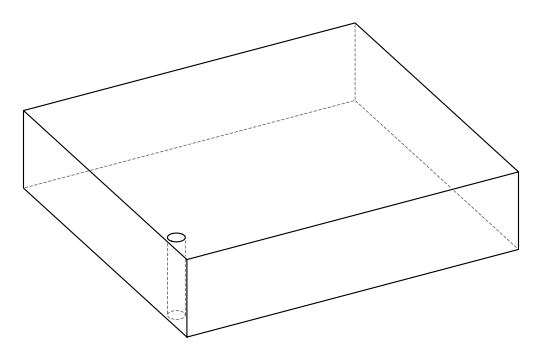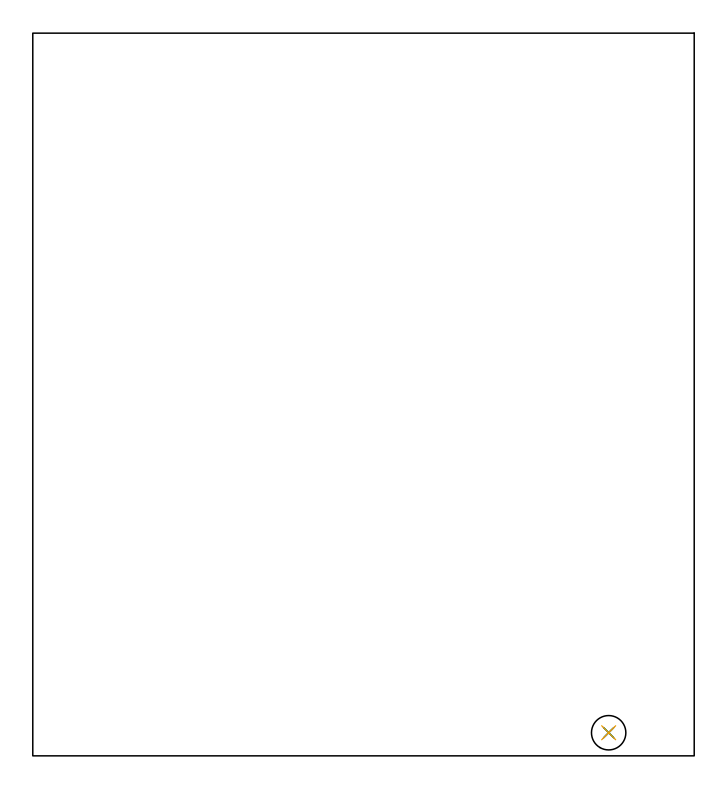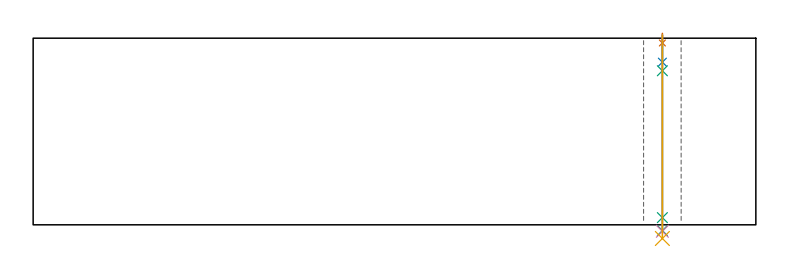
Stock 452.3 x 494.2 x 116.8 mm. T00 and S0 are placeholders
(PLAN: 5 operations, 4 tool changes, 1.7 min)
(1 SPOT_DRILL | STEP1HOLE | NXT0321_9005460120000 | 0.05 min | 183 mm3)
(2 DRILL_BLIND_HOLE_INTO_CENTER | STEP1HOLE | NXT0301_127 | 0.07 min | 956 mm3)
(3 GUN_DRILL_THROUGH_HOLE | STEP1HOLE | UGT0307_006 | 0.56 min | 6474 mm3)
(4 DRILL_TO_ENLARGE_THROUGH_HOLE | STEP1HOLE | NXT0301_104 | 0.49 min | 10300 mm3)
(5 DRILL_TO_ENLARGE_THROUGH_HOLE_1 | STEP1HOLE | UGT0301_056 | 0.51 min | 32666 mm3)
(TOOL NXT0321_9005460120000 | NC Spot Drill, 142deg, 12mm, Carbide, Uncoated | D12 PA142 FL30 Z2)
(TOOL NXT0301_127 | Carbide Drill 10mm [861.1-1000-030A1-GP GC34] | D10 PA150 FL31.2 Z2)
(TOOL UGT0307_006 | Gun Drill 9 mm | D9 PA130 FL24 Z1)
(TOOL NXT0301_104 | Carbide Drill 14mm [860.1-1400-112A1-MM 2214] | D14 PA140 FL123 Z2)
(TOOL UGT0301_056 | Twist Drill 23.5 mm | D23.5 PA118 FL155 Z2)
(OP 1 SPOT_DRILL)
G17 G21 G94 G90
T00 M6
G54
G17 G0 G90 X393.8 Y15.8 S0 M3
G43 Z126.8 H0
G94 G81 G98 Z113.8 F250. R119.8
G80
M5
M2
(OP 2 DRILL_BLIND_HOLE_INTO_CENTER)
G17 G21 G94 G90
T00 M6
G54
G17 G0 G90 X393.8 Y15.8 S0 M3
G43 Z126.8 H1
G94 G81 G98 Z101.8 F250. R118.8
G80
M5
M2
(OP 3 GUN_DRILL_THROUGH_HOLE)
G17 G21 G94 G90
T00 M6
G54
G17 G0 G90 X393.8 Y15.8 M8
G43 Z126.8 H0
Z112.252
S716 M3
G94 G1 Z96.407 F125. M26
G4 X.084
Z4.5 F250.
G4 X.084
Z-3.598 F125.
G4 X.084
M5
M9
G0 Z112.252
Z126.8
M2
(OP 4 DRILL_TO_ENLARGE_THROUGH_HOLE)
G17 G21 G94 G90
T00 M6
G54
G17 G0 G90 X393.8 Y15.8 S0 M3
G43 Z126.8 H1
G94 G73 G98 Z-4.048 F250. Q13.428 R118.8
G80
M5
M2
(OP 5 DRILL_TO_ENLARGE_THROUGH_HOLE_1)
G17 G21 G94 G90
T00 M6
G54
G17 G0 G90 X393.8 Y15.8 S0 M3
G43 Z126.8 H0
G94 G73 G98 Z-8.56 F250. Q20.893 R118.8
G80
M5
M2
